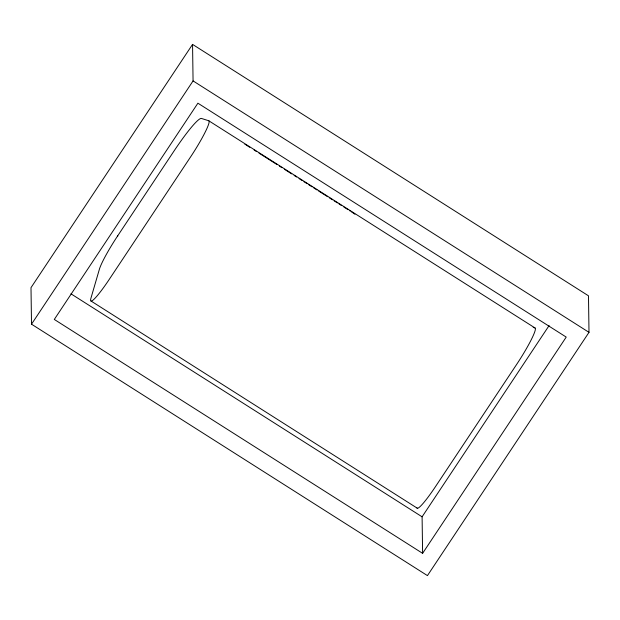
<?xml version="1.0" encoding="UTF-8"?>
<svg xmlns="http://www.w3.org/2000/svg" width="620" height="620" viewBox="0 0 620 620"><rect width="100%" height="100%" fill="white"/><g stroke="black" fill="none" stroke-linecap="round" stroke-linejoin="round"><path stroke-width="0.93" d="M192.556 44.384L31 287.657L31.511 324.183L427.443 575.616L589 332.343L588.489 295.817L192.556 44.384L193.068 80.91L31.511 324.183M208.746 120.76A34.449 3.983 -57.6 0 1 190.495 157.061L109.453 279.085A34.449 3.983 -57.6 0 1 90.954 298.142L99.401 269.212A34.449 3.983 -57.6 0 1 117.699 235.84L173.577 151.691A52.103 6.03 -57.6 0 1 201.492 118.459L208.746 120.76L535.006 327.949A34.449 3.983 -57.6 0 1 516.755 364.25L435.713 486.274A34.449 3.983 -57.6 0 1 416.927 507.912M422.607 553.335L566.215 337.086L197.904 103.191L54.297 319.44L422.607 553.335L422.096 516.809L549.095 325.578M533.192 327.376L535.006 327.949M244.908 144.336L245.536 144.708M349.765 210.777L350.277 211.102M246.264 145.134L247.922 146.142M248.829 146.7L249.767 147.281M193.068 80.91L589 332.343M254.13 150.04L256.579 151.598M259.028 153.148L276.985 164.556M279.434 166.114L281.883 167.663M284.332 169.221L291.679 173.887M294.128 175.445L296.577 176.994M299.026 178.552L302.297 180.629M303.924 181.668L307.195 183.737M308.822 184.775L312.092 186.852M313.728 187.883L316.99 189.96M318.626 190.999L327.6 196.703M329.236 197.733L332.498 199.81M334.134 200.849L337.396 202.918M339.031 203.957L341.481 205.514M343.929 207.072L348.014 209.661M91.14 301.088L417.4 508.276M70.936 293.803L422.096 516.809M351.532 211.916L353.036 212.916M353.671 213.342L354.919 214.241M117.699 235.84L117.707 236.375"/></g></svg>
